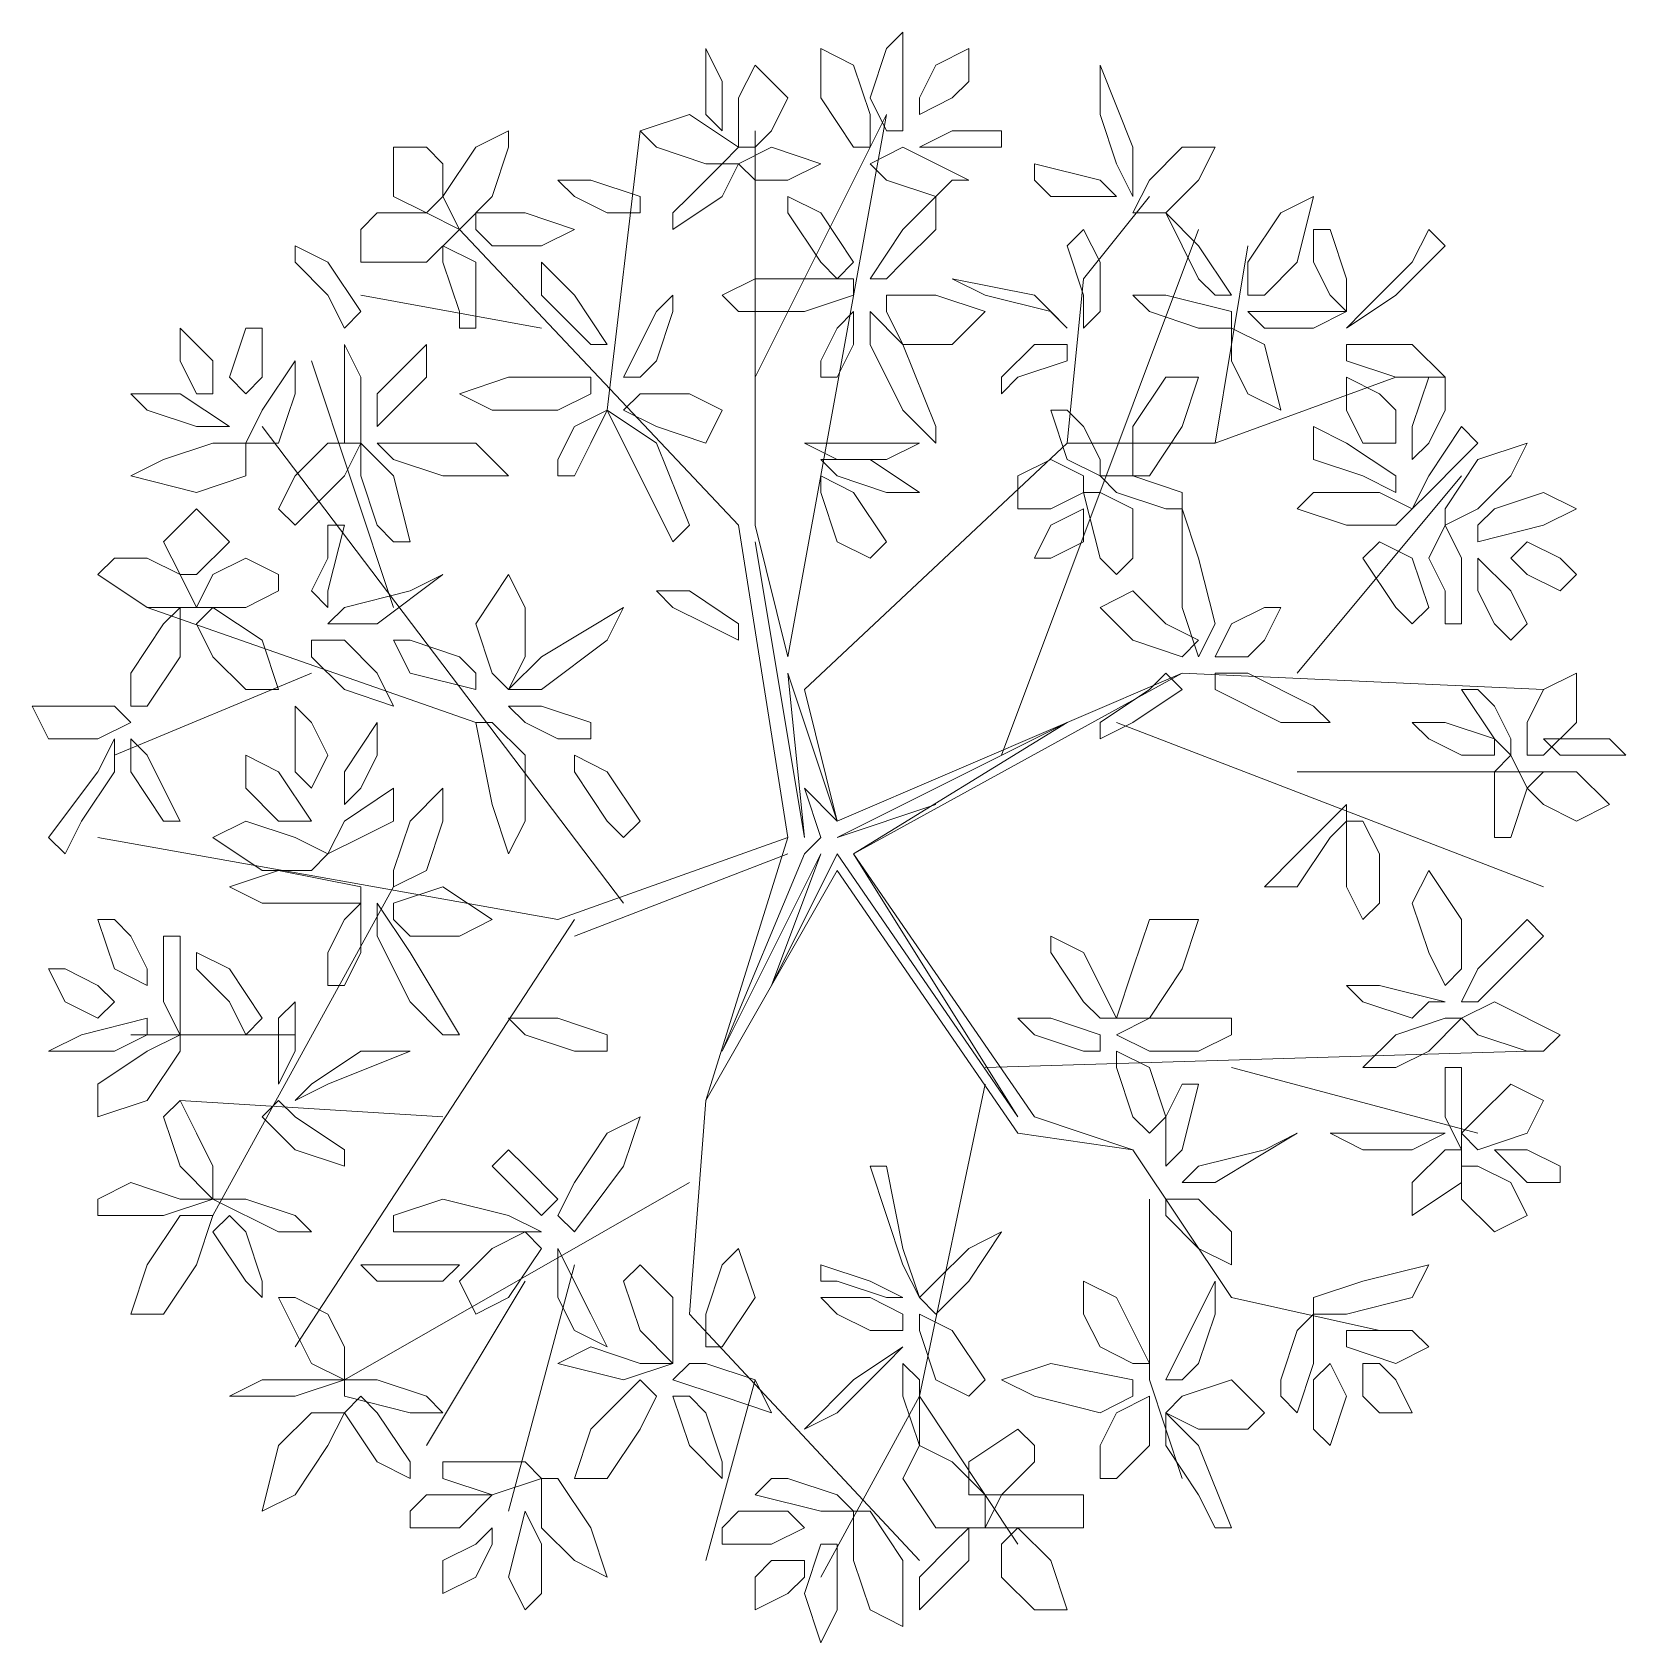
# Model space of a CAD drawing. Header units: millimetres. Extents: x 2364 to 2508, y 1551 to 1771.
# Drawn here: x 2398.605 to 2401.344, y 1622.96 to 1625.728 of the extents above; entities that cross this region are included whole.
import ezdxf

# ---------------------------------------------------------------- set-up
doc = ezdxf.new("R2010")
doc.units = ezdxf.units.MM
doc.layers.add('PDF_0', color=7, linetype='Continuous')

msp = doc.modelspace()

# ---------------------------------------------------------------- linework, layer by layer
at = {"layer": 'PDF_0', "lineweight": 9}
for points in [[(2400.0454, 1625.6148), (2400.0737, 1625.6995), (2400.1019, 1625.7277), (2400.1019, 1625.6712), (2400.1019, 1625.5583), (2400.0737, 1625.5583)], [(2399.7913, 1625.5583), (2399.7913, 1625.643), (2399.763, 1625.6995), (2399.763, 1625.643), (2399.763, 1625.5865)], [(2400.0454, 1625.5301), (2400.0172, 1625.5301), (2399.9607, 1625.6148), (2399.9607, 1625.6995), (2400.0172, 1625.6712), (2400.0454, 1625.5865)], [(2400.1301, 1625.5865), (2400.1301, 1625.6148), (2400.1584, 1625.6712), (2400.2149, 1625.6995), (2400.2149, 1625.643), (2400.1866, 1625.6148)], [(2399.8477, 1625.5301), (2399.8195, 1625.5301), (2399.8195, 1625.6148), (2399.8477, 1625.6712), (2399.9042, 1625.6148), (2399.876, 1625.5583)], [(2400.4408, 1625.5865), (2400.469, 1625.5018), (2400.4973, 1625.4453), (2400.4973, 1625.5301), (2400.4408, 1625.6712), (2400.4408, 1625.643)], [(2399.763, 1625.5018), (2399.6783, 1625.5301), (2399.6501, 1625.5583), (2399.7348, 1625.5865), (2399.8195, 1625.5301), (2399.7913, 1625.5018)], [(2399.4241, 1625.5583), (2399.4241, 1625.5301), (2399.3959, 1625.4453), (2399.3394, 1625.3889), (2399.3112, 1625.4453), (2399.3677, 1625.5301)], [(2400.2431, 1625.5301), (2400.1584, 1625.5301), (2400.1301, 1625.5301), (2400.1866, 1625.5583), (2400.2713, 1625.5583), (2400.2713, 1625.5301)], [(2399.3112, 1625.5018), (2399.3112, 1625.4453), (2399.283, 1625.4171), (2399.2265, 1625.4453), (2399.2265, 1625.5301), (2399.283, 1625.5301)], [(2399.9042, 1625.4736), (2399.9607, 1625.5018), (2399.876, 1625.5301), (2399.8195, 1625.5018), (2399.8477, 1625.4736)], [(2400.1584, 1625.4453), (2400.0737, 1625.4736), (2400.0454, 1625.5018), (2400.1019, 1625.5301), (2400.2149, 1625.4736), (2400.1866, 1625.4736)], [(2400.4973, 1625.4171), (2400.5537, 1625.4171), (2400.6102, 1625.4736), (2400.6385, 1625.5301), (2400.582, 1625.5301), (2400.5255, 1625.4736)], [(2399.7348, 1625.4453), (2399.7913, 1625.5018), (2399.8195, 1625.5018), (2399.7913, 1625.4453), (2399.7065, 1625.3889), (2399.7065, 1625.4171)], [(2400.3561, 1625.4453), (2400.4408, 1625.4453), (2400.469, 1625.4453), (2400.4408, 1625.4736), (2400.3278, 1625.5018), (2400.3278, 1625.4736)], [(2399.5936, 1625.4171), (2399.5371, 1625.4453), (2399.5089, 1625.4736), (2399.5653, 1625.4736), (2399.6501, 1625.4453), (2399.6501, 1625.4171)], [(2399.9607, 1625.3324), (2399.9042, 1625.4171), (2399.9042, 1625.4453), (2399.9607, 1625.4171), (2400.0172, 1625.3324), (2399.9889, 1625.3041)], [(2400.1019, 1625.3324), (2400.1584, 1625.3889), (2400.1584, 1625.4453), (2400.1019, 1625.3889), (2400.0454, 1625.3041), (2400.0737, 1625.3041)], [(2400.6949, 1625.2759), (2400.7232, 1625.2759), (2400.7797, 1625.3324), (2400.8079, 1625.4453), (2400.7514, 1625.4171), (2400.6949, 1625.3324)], [(2399.1982, 1625.4171), (2399.283, 1625.4171), (2399.3394, 1625.3889), (2399.283, 1625.3324), (2399.17, 1625.3324), (2399.17, 1625.3889)], [(2399.3677, 1625.3889), (2399.3677, 1625.4171), (2399.4524, 1625.4171), (2399.5371, 1625.3889), (2399.4806, 1625.3606), (2399.3959, 1625.3606)], [(2400.6102, 1625.3041), (2400.582, 1625.3606), (2400.5537, 1625.4171), (2400.6102, 1625.3606), (2400.6667, 1625.2759), (2400.6385, 1625.2759)], [(2400.4125, 1625.2194), (2400.4408, 1625.2477), (2400.4408, 1625.3324), (2400.4125, 1625.3889), (2400.3843, 1625.3606), (2400.4125, 1625.2759)], [(2400.8079, 1625.3324), (2400.8361, 1625.2759), (2400.8644, 1625.2477), (2400.8644, 1625.3041), (2400.8361, 1625.3889), (2400.8079, 1625.3889)], [(2400.9773, 1625.3324), (2400.8926, 1625.2477), (2400.8644, 1625.2194), (2400.9491, 1625.2759), (2401.0338, 1625.3606), (2401.0056, 1625.3889)], [(2399.1135, 1625.2759), (2399.057, 1625.3324), (2399.057, 1625.3606), (2399.1135, 1625.3324), (2399.17, 1625.2477), (2399.1418, 1625.2194)], [(2399.3394, 1625.2477), (2399.3112, 1625.3324), (2399.3112, 1625.3606), (2399.3677, 1625.3324), (2399.3677, 1625.2194), (2399.3394, 1625.2194)], [(2399.5371, 1625.2194), (2399.4806, 1625.2759), (2399.4806, 1625.3324), (2399.5371, 1625.2759), (2399.5936, 1625.1912), (2399.5653, 1625.1912)], [(2399.9325, 1625.2477), (2399.8195, 1625.2477), (2399.7913, 1625.2759), (2399.8477, 1625.3041), (2400.0172, 1625.3041), (2400.0172, 1625.2759)], [(2400.2431, 1625.2759), (2400.1866, 1625.3041), (2400.3278, 1625.2759), (2400.3843, 1625.2194), (2400.3561, 1625.2477)], [(2399.6783, 1625.1629), (2399.7065, 1625.2477), (2399.7065, 1625.2759), (2399.6783, 1625.2477), (2399.6218, 1625.1347), (2399.6501, 1625.1347)], [(2400.0737, 1625.2477), (2400.0737, 1625.2759), (2400.1584, 1625.2759), (2400.2431, 1625.2477), (2400.1866, 1625.1912), (2400.1019, 1625.1912)], [(2400.6102, 1625.2194), (2400.5255, 1625.2477), (2400.4973, 1625.2759), (2400.5537, 1625.2759), (2400.6667, 1625.2477), (2400.6667, 1625.2194)], [(2399.9607, 1625.1347), (2399.9889, 1625.1347), (2400.0172, 1625.1912), (2400.0172, 1625.2477), (2399.9889, 1625.2194), (2399.9607, 1625.1629)], [(2400.1019, 1625.0782), (2400.0454, 1625.1912), (2400.0454, 1625.2477), (2400.1019, 1625.1912), (2400.1584, 1625.05), (2400.1584, 1625.0217)], [(2400.8079, 1625.2194), (2400.8644, 1625.2477), (2400.7514, 1625.2477), (2400.6949, 1625.2477), (2400.7232, 1625.2194)], [(2398.9158, 1625.1065), (2398.8876, 1625.1065), (2398.8594, 1625.1629), (2398.8594, 1625.2194), (2398.8876, 1625.1912), (2398.9158, 1625.1629)], [(2399.0006, 1625.1912), (2399.0006, 1625.1347), (2398.9723, 1625.1065), (2398.9441, 1625.1347), (2398.9723, 1625.2194), (2399.0006, 1625.2194)], [(2400.6949, 1625.1065), (2400.7514, 1625.0782), (2400.7232, 1625.1912), (2400.6667, 1625.2194), (2400.6667, 1625.1629)], [(2399.1418, 1625.0782), (2399.1418, 1625.1629), (2399.1418, 1625.1912), (2399.17, 1625.1347), (2399.17, 1625.0217), (2399.1418, 1625.0217)], [(2399.1982, 1625.1065), (2399.1982, 1625.05), (2399.283, 1625.1347), (2399.283, 1625.1912), (2399.2547, 1625.1629)], [(2400.2996, 1625.1347), (2400.3843, 1625.1629), (2400.3843, 1625.1912), (2400.3278, 1625.1912), (2400.2713, 1625.1347), (2400.2713, 1625.1065)], [(2400.8644, 1625.1912), (2400.8644, 1625.1629), (2400.9491, 1625.1347), (2401.0338, 1625.1347), (2400.9773, 1625.1912), (2400.9209, 1625.1912)], [(2399.057, 1625.1065), (2399.0288, 1625.0217), (2398.9723, 1625.0217), (2399.0006, 1625.0782), (2399.057, 1625.1629), (2399.057, 1625.1347)], [(2399.5089, 1625.0782), (2399.3959, 1625.0782), (2399.3394, 1625.1065), (2399.4241, 1625.1347), (2399.5653, 1625.1347), (2399.5653, 1625.1065)], [(2400.4973, 1624.9653), (2400.5255, 1624.9653), (2400.582, 1625.05), (2400.6102, 1625.1347), (2400.5537, 1625.1347), (2400.4973, 1625.05)], [(2400.9491, 1625.0217), (2400.8926, 1625.0217), (2400.8644, 1625.0782), (2400.8644, 1625.1347), (2400.9209, 1625.1065), (2400.9491, 1625.0782)], [(2401.0338, 1625.0782), (2401.0056, 1625.0217), (2400.9773, 1624.9935), (2400.9773, 1625.05), (2401.0056, 1625.1347), (2401.0338, 1625.1347)], [(2398.8876, 1625.05), (2398.9441, 1625.05), (2398.8594, 1625.1065), (2398.7746, 1625.1065), (2398.8029, 1625.0782)], [(2399.6218, 1625.0782), (2399.6501, 1625.1065), (2399.7348, 1625.1065), (2399.7913, 1625.0782), (2399.763, 1625.0217), (2399.6783, 1625.05)], [(2399.5089, 1624.9653), (2399.5371, 1624.9653), (2399.5653, 1625.0217), (2399.5936, 1625.0782), (2399.5371, 1625.05), (2399.5089, 1624.9935)], [(2399.6783, 1624.9088), (2399.6218, 1625.0217), (2399.5936, 1625.0782), (2399.6783, 1625.0217), (2399.7348, 1624.8805), (2399.7065, 1624.8523)], [(2400.4125, 1625.05), (2400.4408, 1624.9935), (2400.4408, 1624.9653), (2400.3843, 1624.9935), (2400.3561, 1625.0782), (2400.3843, 1625.0782)], [(2400.8926, 1624.9653), (2400.8079, 1624.9935), (2400.8079, 1625.05), (2400.8644, 1625.0217), (2400.9491, 1624.9653), (2400.9491, 1624.937)], [(2401.062, 1624.9935), (2401.0056, 1624.937), (2400.9773, 1624.9088), (2401.0056, 1624.9653), (2401.062, 1625.05), (2401.0903, 1625.0217)], [(2398.9723, 1625.0217), (2398.9723, 1624.9653), (2398.8876, 1624.937), (2398.7746, 1624.9653), (2398.8311, 1624.9935), (2398.9158, 1625.0217)], [(2399.057, 1624.9653), (2399.1135, 1625.0217), (2399.17, 1625.0217), (2399.1418, 1624.9653), (2399.057, 1624.8805), (2399.0288, 1624.9088)], [(2399.1982, 1624.8805), (2399.17, 1624.9653), (2399.17, 1625.0217), (2399.2265, 1624.9653), (2399.2547, 1624.8523), (2399.2265, 1624.8523)], [(2399.1982, 1625.0217), (2399.2265, 1624.9935), (2399.3112, 1624.9653), (2399.4241, 1624.9653), (2399.3677, 1625.0217), (2399.283, 1625.0217)], [(2400.0737, 1624.9935), (2400.1301, 1625.0217), (2400.0172, 1625.0217), (2399.9325, 1625.0217), (2399.9889, 1624.9935)], [(2401.0338, 1624.8805), (2401.0338, 1624.9088), (2401.0903, 1624.9935), (2401.175, 1625.0217), (2401.1468, 1624.9653), (2401.0903, 1624.9088)], [(2400.0737, 1624.937), (2400.1301, 1624.937), (2400.0454, 1624.9935), (2399.9607, 1624.9935), (2399.9889, 1624.9653)], [(2400.4125, 1624.9653), (2400.4125, 1624.937), (2400.3561, 1624.9088), (2400.2996, 1624.9088), (2400.2996, 1624.9653), (2400.3561, 1624.9935)], [(2399.9889, 1624.8523), (2399.9607, 1624.937), (2399.9607, 1624.9653), (2400.0172, 1624.937), (2400.0737, 1624.8523), (2400.0454, 1624.8241)], [(2400.5537, 1624.9088), (2400.469, 1624.937), (2400.4408, 1624.9653), (2400.4973, 1624.9653), (2400.582, 1624.937), (2400.582, 1624.9088)], [(2400.4973, 1624.9088), (2400.4973, 1624.8241), (2400.469, 1624.7958), (2400.4408, 1624.8241), (2400.4125, 1624.937), (2400.4408, 1624.937)], [(2400.9773, 1624.9088), (2400.9491, 1624.8805), (2400.8644, 1624.8805), (2400.7797, 1624.9088), (2400.8079, 1624.937), (2400.9209, 1624.937)], [(2401.1185, 1624.9088), (2401.2032, 1624.937), (2401.2597, 1624.9088), (2401.2032, 1624.8805), (2401.0903, 1624.8523), (2401.0903, 1624.8805)], [(2398.9441, 1624.8523), (2398.8876, 1624.7958), (2398.8594, 1624.7958), (2398.8311, 1624.8523), (2398.8876, 1624.9088), (2398.9158, 1624.8805)], [(2400.4125, 1624.9088), (2400.3561, 1624.8805), (2400.3278, 1624.8241), (2400.3561, 1624.8241), (2400.4125, 1624.8523)], [(2400.6102, 1624.8241), (2400.582, 1624.9088), (2400.582, 1624.7393), (2400.6102, 1624.6546), (2400.6385, 1624.7111)], [(2399.1135, 1624.8241), (2399.0853, 1624.7676), (2399.1135, 1624.7393), (2399.1135, 1624.7676), (2399.1418, 1624.8805), (2399.1135, 1624.8805)], [(2401.0338, 1624.7676), (2401.0056, 1624.8241), (2401.0338, 1624.8805), (2401.062, 1624.8241), (2401.062, 1624.7111), (2401.0338, 1624.7111)], [(2400.9491, 1624.7393), (2400.8926, 1624.8241), (2400.9209, 1624.8523), (2400.9773, 1624.8241), (2401.0056, 1624.7393), (2400.9773, 1624.7111)], [(2401.1468, 1624.8241), (2401.175, 1624.8523), (2401.2315, 1624.8241), (2401.2597, 1624.7958), (2401.2315, 1624.7676), (2401.175, 1624.7958)], [(2398.8029, 1624.8241), (2398.8594, 1624.7958), (2398.8876, 1624.7393), (2398.8029, 1624.7393), (2398.7182, 1624.7958), (2398.7464, 1624.8241)], [(2399.0288, 1624.7958), (2399.0288, 1624.7676), (2398.9723, 1624.7393), (2398.8876, 1624.7393), (2398.9158, 1624.7958), (2398.9723, 1624.8241)], [(2401.1185, 1624.7111), (2401.0903, 1624.7676), (2401.0903, 1624.8241), (2401.1468, 1624.7676), (2401.175, 1624.7111), (2401.1468, 1624.6829)], [(2399.2547, 1624.7676), (2399.3112, 1624.7958), (2399.1982, 1624.7111), (2399.1135, 1624.7111), (2399.1418, 1624.7393)], [(2399.4241, 1624.5981), (2399.3959, 1624.6264), (2399.3677, 1624.7111), (2399.4241, 1624.7958), (2399.4524, 1624.7393), (2399.4524, 1624.6546)], [(2399.763, 1624.7111), (2399.7065, 1624.7393), (2399.6783, 1624.7676), (2399.7348, 1624.7676), (2399.8195, 1624.7111), (2399.8195, 1624.6829)], [(2400.6102, 1624.6829), (2400.582, 1624.6546), (2400.4973, 1624.6829), (2400.4408, 1624.7393), (2400.4973, 1624.7676), (2400.5537, 1624.7111)], [(2398.7746, 1624.6264), (2398.8311, 1624.7111), (2398.8594, 1624.7393), (2398.8594, 1624.6546), (2398.8029, 1624.5699), (2398.7746, 1624.5699)], [(2398.8876, 1624.7111), (2398.9158, 1624.7393), (2399.0006, 1624.6829), (2399.0288, 1624.5981), (2398.9723, 1624.5981), (2398.9158, 1624.6546)], [(2399.5936, 1624.6829), (2399.6218, 1624.7393), (2399.4806, 1624.6546), (2399.4241, 1624.5981), (2399.4806, 1624.5981)], [(2400.7514, 1624.7393), (2400.7232, 1624.7393), (2400.6667, 1624.7111), (2400.6385, 1624.6546), (2400.6949, 1624.6546), (2400.7232, 1624.6829)], [(2399.0853, 1624.6829), (2399.0853, 1624.6546), (2399.1418, 1624.5981), (2399.2265, 1624.5699), (2399.1982, 1624.6264), (2399.1418, 1624.6829)], [(2399.3394, 1624.6546), (2399.2547, 1624.6829), (2399.2265, 1624.6829), (2399.2547, 1624.6264), (2399.3677, 1624.5981), (2399.3677, 1624.6264)], [(2400.5255, 1624.5981), (2400.4408, 1624.5417), (2400.4408, 1624.5134), (2400.4973, 1624.5417), (2400.582, 1624.5981), (2400.5537, 1624.6264)], [(2400.6949, 1624.6264), (2400.8079, 1624.5699), (2400.8361, 1624.5417), (2400.7514, 1624.5417), (2400.6385, 1624.5981), (2400.6385, 1624.6264)], [(2401.175, 1624.5417), (2401.2032, 1624.5981), (2401.2597, 1624.6264), (2401.2597, 1624.5417), (2401.2032, 1624.4852), (2401.175, 1624.4852)], [(2401.1185, 1624.5699), (2401.1468, 1624.5134), (2401.1468, 1624.4852), (2401.1185, 1624.5134), (2401.062, 1624.5981), (2401.0903, 1624.5981)], [(2398.7746, 1624.5417), (2398.7464, 1624.5699), (2398.6899, 1624.5699), (2398.6052, 1624.5699), (2398.6334, 1624.5134), (2398.7182, 1624.5134)], [(2399.0853, 1624.4287), (2399.057, 1624.4569), (2399.057, 1624.4852), (2399.057, 1624.5699), (2399.0853, 1624.5417), (2399.1135, 1624.4852)], [(2399.5653, 1624.5134), (2399.5653, 1624.5417), (2399.4806, 1624.5699), (2399.4241, 1624.5699), (2399.4524, 1624.5417), (2399.5089, 1624.5134)], [(2399.1982, 1624.4852), (2399.17, 1624.4287), (2399.1418, 1624.4005), (2399.1418, 1624.4569), (2399.1982, 1624.5417), (2399.1982, 1624.5134)], [(2399.4524, 1624.4852), (2399.4524, 1624.3722), (2399.4241, 1624.3157), (2399.3959, 1624.4005), (2399.3677, 1624.5417), (2399.3959, 1624.5417)], [(2401.062, 1624.4852), (2401.0056, 1624.5134), (2400.9773, 1624.5417), (2401.0338, 1624.5417), (2401.1185, 1624.5134), (2401.1185, 1624.4852)], [(2398.6899, 1624.3722), (2398.7464, 1624.4569), (2398.7464, 1624.5134), (2398.7182, 1624.4569), (2398.6334, 1624.344), (2398.6617, 1624.3157)], [(2398.8311, 1624.4287), (2398.8029, 1624.4852), (2398.7746, 1624.5134), (2398.7746, 1624.4569), (2398.8311, 1624.3722), (2398.8594, 1624.3722)], [(2401.2032, 1624.5134), (2401.2315, 1624.4852), (2401.288, 1624.4852), (2401.3444, 1624.4852), (2401.3162, 1624.5134), (2401.2597, 1624.5134)], [(2399.0288, 1624.3722), (2399.0853, 1624.3722), (2399.0288, 1624.4569), (2398.9723, 1624.4852), (2398.9723, 1624.4287)], [(2399.5936, 1624.3722), (2399.5371, 1624.4569), (2399.5371, 1624.4852), (2399.5936, 1624.4569), (2399.6501, 1624.3722), (2399.6218, 1624.344)], [(2401.1185, 1624.3722), (2401.1185, 1624.4569), (2401.1468, 1624.4852), (2401.175, 1624.4287), (2401.1468, 1624.344), (2401.1185, 1624.344)], [(2401.175, 1624.4287), (2401.2032, 1624.4569), (2401.2597, 1624.4569), (2401.3162, 1624.4005), (2401.2597, 1624.3722), (2401.2032, 1624.4005)], [(2399.2265, 1624.3722), (2399.2265, 1624.4287), (2399.1418, 1624.3722), (2399.1135, 1624.3157), (2399.17, 1624.344)], [(2399.283, 1624.2875), (2399.3112, 1624.3722), (2399.3112, 1624.4287), (2399.2547, 1624.3722), (2399.2265, 1624.2875), (2399.2265, 1624.2593)], [(2400.8361, 1624.344), (2400.7797, 1624.2593), (2400.7232, 1624.2593), (2400.7797, 1624.3157), (2400.8644, 1624.4005), (2400.8644, 1624.3722)], [(2399.1135, 1624.3157), (2399.0853, 1624.2875), (2399.0006, 1624.2875), (2398.9158, 1624.344), (2398.9723, 1624.3722), (2399.057, 1624.344)], [(2400.9209, 1624.3157), (2400.9209, 1624.231), (2400.8926, 1624.2028), (2400.8644, 1624.2593), (2400.8644, 1624.3722), (2400.8926, 1624.3722)], [(2399.1135, 1624.231), (2399.0006, 1624.231), (2398.9441, 1624.2593), (2399.0288, 1624.2875), (2399.17, 1624.2593), (2399.17, 1624.231)], [(2401.0338, 1624.0898), (2401.062, 1624.1181), (2401.062, 1624.2028), (2401.0056, 1624.2875), (2400.9773, 1624.231), (2401.0056, 1624.1463)], [(2399.2265, 1624.2028), (2399.2265, 1624.231), (2399.3112, 1624.2593), (2399.3959, 1624.2028), (2399.3394, 1624.1745), (2399.2547, 1624.1745)], [(2399.1135, 1624.0898), (2399.1418, 1624.0898), (2399.17, 1624.1463), (2399.17, 1624.231), (2399.1418, 1624.2028), (2399.1135, 1624.1463)], [(2399.2547, 1624.0616), (2399.1982, 1624.1745), (2399.1982, 1624.231), (2399.2547, 1624.1463), (2399.3394, 1624.0051), (2399.3112, 1624.0051)], [(2398.7746, 1624.1745), (2398.8029, 1624.1181), (2398.8029, 1624.0898), (2398.7464, 1624.1181), (2398.7182, 1624.2028), (2398.7464, 1624.2028)], [(2400.469, 1624.0333), (2400.5255, 1624.0333), (2400.582, 1624.1181), (2400.6102, 1624.2028), (2400.5255, 1624.2028), (2400.4973, 1624.1181)], [(2401.175, 1624.1463), (2401.0903, 1624.0616), (2401.062, 1624.0616), (2401.0903, 1624.1181), (2401.175, 1624.2028), (2401.2032, 1624.1745)], [(2398.8594, 1624.1181), (2398.8594, 1624.0616), (2398.8594, 1624.0051), (2398.8311, 1624.0616), (2398.8311, 1624.1745), (2398.8594, 1624.1745)], [(2400.4125, 1624.0616), (2400.3561, 1624.1463), (2400.3561, 1624.1745), (2400.4125, 1624.1463), (2400.469, 1624.0333), (2400.4408, 1624.0333)], [(2398.9441, 1624.0616), (2398.8876, 1624.1181), (2398.8876, 1624.1463), (2398.9441, 1624.1181), (2399.0006, 1624.0333), (2398.9723, 1624.0051)], [(2398.7464, 1624.0616), (2398.7182, 1624.0333), (2398.6617, 1624.0616), (2398.6334, 1624.1181), (2398.6617, 1624.1181), (2398.7182, 1624.0898)], [(2400.9773, 1624.0333), (2400.8926, 1624.0616), (2400.8644, 1624.0898), (2400.9209, 1624.0898), (2401.0338, 1624.0616), (2401.0056, 1624.0616)], [(2399.0288, 1624.0333), (2399.057, 1624.0616), (2399.057, 1623.9769), (2399.0288, 1623.9204), (2399.0288, 1623.9486)], [(2401.175, 1623.9769), (2401.0903, 1624.0051), (2401.062, 1624.0333), (2401.1185, 1624.0616), (2401.2315, 1624.0051), (2401.2032, 1623.9769)], [(2398.7464, 1623.9769), (2398.6617, 1623.9769), (2398.6334, 1623.9769), (2398.6899, 1624.0051), (2398.8029, 1624.0333), (2398.8029, 1624.0051)], [(2399.5371, 1623.9769), (2399.4524, 1624.0051), (2399.4241, 1624.0333), (2399.5089, 1624.0333), (2399.5936, 1624.0051), (2399.5936, 1623.9769)], [(2400.4125, 1623.9769), (2400.3278, 1624.0051), (2400.2996, 1624.0333), (2400.3561, 1624.0333), (2400.4408, 1624.0051), (2400.4408, 1623.9769)], [(2400.6102, 1623.9769), (2400.5255, 1623.9769), (2400.469, 1624.0051), (2400.5255, 1624.0333), (2400.6667, 1624.0333), (2400.6667, 1624.0051)], [(2401.0056, 1623.9769), (2400.9491, 1623.9486), (2400.8926, 1623.9486), (2400.9491, 1624.0051), (2401.0338, 1624.0333), (2401.062, 1624.0333)], [(2398.8594, 1624.0051), (2398.8594, 1623.9769), (2398.8029, 1623.8922), (2398.7182, 1623.8639), (2398.7182, 1623.9204), (2398.8029, 1623.9769)], [(2399.17, 1623.9769), (2399.0853, 1623.9204), (2399.057, 1623.8922), (2399.1135, 1623.9204), (2399.2547, 1623.9769), (2399.2265, 1623.9769)], [(2400.4973, 1623.8639), (2400.469, 1623.9486), (2400.469, 1623.9769), (2400.5255, 1623.9486), (2400.5537, 1623.8639), (2400.5255, 1623.8357)], [(2401.062, 1623.9204), (2401.062, 1623.8639), (2401.062, 1623.8074), (2401.0338, 1623.8639), (2401.0338, 1623.9486), (2401.062, 1623.9486)], [(2400.5537, 1623.8639), (2400.5537, 1623.8074), (2400.5537, 1623.7792), (2400.582, 1623.8074), (2400.6102, 1623.9204), (2400.582, 1623.9204)], [(2401.0903, 1623.8639), (2401.1468, 1623.9204), (2401.2032, 1623.8922), (2401.175, 1623.8357), (2401.0903, 1623.8074), (2401.062, 1623.8357)], [(2398.8876, 1623.8357), (2398.9158, 1623.7792), (2398.9158, 1623.7227), (2398.8594, 1623.7792), (2398.8311, 1623.8639), (2398.8594, 1623.8922)], [(2399.0288, 1623.8922), (2399.0006, 1623.8639), (2399.057, 1623.8074), (2399.1418, 1623.7792), (2399.1418, 1623.8074), (2399.057, 1623.8639)], [(2399.5371, 1623.751), (2399.5936, 1623.8357), (2399.6501, 1623.8639), (2399.6218, 1623.7792), (2399.5371, 1623.6662), (2399.5089, 1623.6945)], [(2400.7232, 1623.8074), (2400.7797, 1623.8357), (2400.6385, 1623.751), (2400.582, 1623.751), (2400.6102, 1623.7792)], [(2400.9773, 1623.8074), (2401.0338, 1623.8357), (2400.9209, 1623.8357), (2400.8361, 1623.8357), (2400.8926, 1623.8074)], [(2399.4241, 1623.8074), (2399.3959, 1623.7792), (2399.4524, 1623.7227), (2399.4806, 1623.6945), (2399.5089, 1623.7227), (2399.4524, 1623.7792)], [(2400.9773, 1623.751), (2400.9773, 1623.6945), (2401.062, 1623.751), (2401.062, 1623.8074), (2401.0338, 1623.8074)], [(2401.1185, 1623.8074), (2401.175, 1623.751), (2401.2315, 1623.751), (2401.2315, 1623.7792), (2401.175, 1623.8074)], [(2400.0737, 1623.6945), (2400.1019, 1623.6098), (2400.1301, 1623.5533), (2400.1019, 1623.638), (2400.0737, 1623.7792), (2400.0454, 1623.7792)], [(2401.062, 1623.7792), (2401.0903, 1623.7792), (2401.1468, 1623.751), (2401.175, 1623.6945), (2401.1185, 1623.6662), (2401.062, 1623.7227)], [(2398.7746, 1623.751), (2398.8594, 1623.7227), (2398.9158, 1623.7227), (2398.8311, 1623.6945), (2398.7182, 1623.6945), (2398.7182, 1623.7227)], [(2398.9723, 1623.7227), (2399.057, 1623.6945), (2399.0853, 1623.6662), (2399.0288, 1623.6662), (2398.9158, 1623.7227), (2398.9441, 1623.7227)], [(2399.3112, 1623.7227), (2399.4241, 1623.6945), (2399.4806, 1623.6662), (2399.3959, 1623.6662), (2399.2265, 1623.6662), (2399.2265, 1623.6945)], [(2400.5537, 1623.7227), (2400.5537, 1623.6945), (2400.6102, 1623.638), (2400.6667, 1623.6098), (2400.6667, 1623.6662), (2400.6102, 1623.7227)], [(2398.9158, 1623.6945), (2398.8594, 1623.6945), (2398.8029, 1623.6098), (2398.7746, 1623.525), (2398.8311, 1623.525), (2398.8876, 1623.6098)], [(2398.9723, 1623.6662), (2399.0006, 1623.5815), (2399.0006, 1623.5533), (2398.9723, 1623.5815), (2398.9158, 1623.6662), (2398.9441, 1623.6945)], [(2399.4524, 1623.6662), (2399.4806, 1623.638), (2399.4241, 1623.5533), (2399.3677, 1623.525), (2399.3394, 1623.5815), (2399.3959, 1623.638)], [(2400.1301, 1623.5533), (2400.1584, 1623.525), (2400.2149, 1623.5815), (2400.2713, 1623.6662), (2400.2149, 1623.638), (2400.1584, 1623.5815)], [(2399.5089, 1623.5533), (2399.5371, 1623.4968), (2399.5936, 1623.4686), (2399.5653, 1623.525), (2399.5089, 1623.638), (2399.5089, 1623.6098)], [(2399.763, 1623.525), (2399.7913, 1623.6098), (2399.8195, 1623.638), (2399.8477, 1623.5533), (2399.7913, 1623.4686), (2399.763, 1623.4686)], [(2399.3112, 1623.5815), (2399.3394, 1623.6098), (2399.2265, 1623.6098), (2399.17, 1623.6098), (2399.1982, 1623.5815)], [(2399.7065, 1623.5533), (2399.7065, 1623.4968), (2399.7065, 1623.4403), (2399.6501, 1623.4968), (2399.6218, 1623.5815), (2399.6501, 1623.6098)], [(2399.9889, 1623.5815), (2400.0737, 1623.5533), (2400.1019, 1623.5533), (2400.0454, 1623.5815), (2399.9607, 1623.6098), (2399.9607, 1623.5815)], [(2400.8079, 1623.525), (2400.8079, 1623.5533), (2400.8926, 1623.5815), (2401.0056, 1623.6098), (2400.9773, 1623.5533), (2400.8644, 1623.525)], [(2400.4408, 1623.4686), (2400.4125, 1623.525), (2400.4125, 1623.5815), (2400.469, 1623.5533), (2400.5255, 1623.4403), (2400.4973, 1623.4403)], [(2400.6102, 1623.4403), (2400.6385, 1623.525), (2400.6385, 1623.5815), (2400.6102, 1623.525), (2400.5537, 1623.4121), (2400.582, 1623.4121)], [(2399.1135, 1623.525), (2399.1418, 1623.4686), (2399.1418, 1623.4121), (2399.0853, 1623.4403), (2399.0288, 1623.5533), (2399.057, 1623.5533)], [(2400.1019, 1623.4968), (2400.1019, 1623.525), (2400.0454, 1623.5533), (2399.9607, 1623.5533), (2399.9889, 1623.525), (2400.0454, 1623.4968)], [(2400.1584, 1623.4121), (2400.1301, 1623.4968), (2400.1301, 1623.525), (2400.1866, 1623.4968), (2400.2431, 1623.4121), (2400.2149, 1623.3838)], [(2400.7514, 1623.4121), (2400.7797, 1623.4968), (2400.8079, 1623.525), (2400.8079, 1623.4403), (2400.7797, 1623.3556), (2400.7514, 1623.3838)], [(2400.8926, 1623.4968), (2400.9773, 1623.4968), (2401.0056, 1623.4686), (2400.9491, 1623.4403), (2400.8644, 1623.4686), (2400.8644, 1623.4968)], [(2399.5653, 1623.4686), (2399.5089, 1623.4403), (2399.6218, 1623.4121), (2399.7065, 1623.4403), (2399.6501, 1623.4403)], [(2399.9889, 1623.3556), (2399.9325, 1623.3274), (2400.0172, 1623.4121), (2400.1019, 1623.4686), (2400.0737, 1623.4403)], [(2399.763, 1623.4403), (2399.8477, 1623.4121), (2399.876, 1623.3556), (2399.7913, 1623.3838), (2399.7065, 1623.4121), (2399.7348, 1623.4403)], [(2400.1301, 1623.3556), (2400.1301, 1623.2991), (2400.1019, 1623.3838), (2400.1019, 1623.4403), (2400.1301, 1623.4121)], [(2400.4408, 1623.3556), (2400.3278, 1623.3838), (2400.2713, 1623.4121), (2400.3561, 1623.4403), (2400.4973, 1623.4121), (2400.4973, 1623.3838)], [(2400.8079, 1623.3274), (2400.8361, 1623.2991), (2400.8644, 1623.3838), (2400.8361, 1623.4403), (2400.8079, 1623.4121)], [(2400.8926, 1623.4403), (2400.9209, 1623.4403), (2400.9491, 1623.4121), (2400.9773, 1623.3556), (2400.9209, 1623.3556), (2400.8926, 1623.3838)], [(2399.0006, 1623.4121), (2398.9441, 1623.3838), (2399.057, 1623.3838), (2399.1418, 1623.4121), (2399.0853, 1623.4121)], [(2399.1982, 1623.4121), (2399.283, 1623.3838), (2399.3112, 1623.3556), (2399.2547, 1623.3556), (2399.1418, 1623.3838), (2399.1418, 1623.4121)], [(2399.6783, 1623.3838), (2399.6501, 1623.4121), (2399.5653, 1623.3274), (2399.5371, 1623.2426), (2399.5936, 1623.2426), (2399.6501, 1623.3274)], [(2400.5537, 1623.3556), (2400.582, 1623.3838), (2400.6667, 1623.4121), (2400.7232, 1623.3556), (2400.6949, 1623.3274), (2400.6102, 1623.3274)], [(2399.1982, 1623.3556), (2399.2547, 1623.2709), (2399.2547, 1623.2426), (2399.1982, 1623.2709), (2399.1418, 1623.3556), (2399.17, 1623.3838)], [(2399.763, 1623.3556), (2399.7913, 1623.2709), (2399.7913, 1623.2426), (2399.7348, 1623.2991), (2399.7065, 1623.3838), (2399.7348, 1623.3838)], [(2400.4408, 1623.2426), (2400.469, 1623.2426), (2400.5255, 1623.2991), (2400.5255, 1623.3838), (2400.469, 1623.3556), (2400.4408, 1623.2991)], [(2399.1418, 1623.3556), (2399.0853, 1623.3556), (2399.0288, 1623.2991), (2399.0006, 1623.1862), (2399.057, 1623.2144), (2399.1135, 1623.2991)], [(2400.6102, 1623.2144), (2400.5537, 1623.2991), (2400.5537, 1623.3556), (2400.6102, 1623.2991), (2400.6667, 1623.1579), (2400.6385, 1623.1579)], [(2400.3278, 1623.2709), (2400.2713, 1623.2144), (2400.2149, 1623.2144), (2400.2149, 1623.2709), (2400.2996, 1623.3274), (2400.3278, 1623.2991)], [(2400.1866, 1623.2709), (2400.2431, 1623.2144), (2400.2431, 1623.1579), (2400.1584, 1623.1579), (2400.1019, 1623.2426), (2400.1301, 1623.2991)], [(2399.3677, 1623.2709), (2399.4524, 1623.2709), (2399.4806, 1623.2426), (2399.3959, 1623.2144), (2399.3112, 1623.2426), (2399.3112, 1623.2709)], [(2399.4806, 1623.2426), (2399.5089, 1623.2426), (2399.5653, 1623.1579), (2399.5936, 1623.0732), (2399.5371, 1623.1014), (2399.4806, 1623.1579)], [(2399.9042, 1623.2426), (2399.9889, 1623.2144), (2400.0172, 1623.1862), (2399.9607, 1623.1862), (2399.8477, 1623.2144), (2399.876, 1623.2426)], [(2399.283, 1623.2144), (2399.3677, 1623.2144), (2399.3959, 1623.2144), (2399.3394, 1623.1579), (2399.2547, 1623.1579), (2399.2547, 1623.1862)], [(2400.4125, 1623.2144), (2400.4125, 1623.1579), (2400.3278, 1623.1579), (2400.2431, 1623.1579), (2400.2713, 1623.2144), (2400.3561, 1623.2144)], [(2399.4806, 1623.1297), (2399.4524, 1623.1862), (2399.4241, 1623.0732), (2399.4524, 1623.0167), (2399.4806, 1623.045)], [(2399.8195, 1623.1862), (2399.9042, 1623.1862), (2399.9325, 1623.1579), (2399.876, 1623.1297), (2399.7913, 1623.1297), (2399.7913, 1623.1579)], [(2400.0172, 1623.1862), (2400.0454, 1623.1862), (2400.1019, 1623.1014), (2400.1019, 1622.9885), (2400.0454, 1623.0167), (2400.0172, 1623.1014)], [(2399.3959, 1623.1579), (2399.3959, 1623.1297), (2399.3677, 1623.0732), (2399.3112, 1623.045), (2399.3112, 1623.1014), (2399.3677, 1623.1297)], [(2400.1301, 1623.0732), (2400.1301, 1623.0167), (2400.2149, 1623.1014), (2400.2149, 1623.1579), (2400.1866, 1623.1297)], [(2400.2713, 1623.1297), (2400.2996, 1623.1579), (2400.3561, 1623.1014), (2400.3843, 1623.0167), (2400.3278, 1623.0167), (2400.2713, 1623.0732)], [(2399.9889, 1623.0732), (2399.9889, 1623.0167), (2399.9607, 1622.9602), (2399.9325, 1623.045), (2399.9607, 1623.1297), (2399.9889, 1623.1297)], [(2399.9325, 1623.1014), (2399.9325, 1623.0732), (2399.9042, 1623.045), (2399.8477, 1623.0167), (2399.8477, 1623.0732), (2399.876, 1623.1014)]]:
    msp.add_lwpolyline(points, close=True, dxfattribs=at)
for points in [[(2399.8477, 1625.1347), (2400.0737, 1625.5865), (2399.9042, 1624.6546), (2399.8477, 1624.8805), (2399.8477, 1625.5583)], [(2399.5936, 1625.0782), (2399.6501, 1625.5583)], [(2400.6949, 1625.3606), (2400.6385, 1625.0217), (2400.3843, 1625.0217), (2400.4125, 1625.3041), (2400.5255, 1625.4453)], [(2399.9042, 1624.344), (2399.8195, 1624.8805), (2399.3394, 1625.3889)], [(2400.2713, 1624.4852), (2400.6102, 1625.3889)], [(2399.4806, 1625.2194), (2399.17, 1625.2759)], [(2399.2265, 1624.7393), (2399.0853, 1625.1629)], [(2400.6385, 1625.0217), (2400.9491, 1625.1347)], [(2399.6218, 1624.231), (2399.0006, 1625.05)], [(2400.3843, 1625.0217), (2399.9325, 1624.5981), (2399.9889, 1624.3722), (2400.582, 1624.6264), (2400.0172, 1624.3157), (2400.3843, 1624.5417), (2399.9889, 1624.344)], [(2400.7797, 1624.6264), (2401.062, 1624.9653)], [(2399.8477, 1624.8523), (2399.9325, 1624.344), (2399.9042, 1624.6264), (2399.9889, 1624.3722), (2399.9325, 1624.4287), (2399.9607, 1624.344), (2399.9325, 1624.3157), (2399.7913, 1623.9769), (2399.9607, 1624.3157), (2399.876, 1624.0898), (2399.9889, 1624.3157), (2400.2996, 1623.8639), (2400.0172, 1624.3157), (2400.3278, 1623.8639), (2400.4973, 1623.8074)], [(2399.3677, 1624.5417), (2398.8029, 1624.7393)], [(2399.0853, 1624.6264), (2398.7464, 1624.4852)], [(2400.582, 1624.6264), (2401.2032, 1624.5981)], [(2400.469, 1624.5417), (2401.2032, 1624.2593)], [(2400.7797, 1624.4569), (2401.2032, 1624.4569)], [(2399.9889, 1624.344), (2400.1584, 1624.4005), (2399.9889, 1624.344)], [(2400.9209, 1623.4968), (2400.6667, 1623.5533), (2400.4973, 1623.8074), (2400.2996, 1623.8357), (2399.9889, 1624.2875), (2399.763, 1623.8922), (2399.9042, 1624.344), (2399.5089, 1624.2028), (2398.7182, 1624.344)], [(2399.9042, 1624.3157), (2399.5371, 1624.1745)], [(2399.2265, 1624.2593), (2398.9158, 1623.6945)], [(2399.5371, 1624.2028), (2399.057, 1623.4686)], [(2399.057, 1624.0051), (2398.7746, 1624.0051)], [(2400.2431, 1623.9486), (2401.175, 1623.9769)], [(2400.6667, 1623.9486), (2401.0903, 1623.8357)], [(2400.2431, 1623.9204), (2400.1301, 1623.3838)], [(2399.3112, 1623.8639), (2398.8594, 1623.8922)], [(2399.763, 1623.8922), (2399.7348, 1623.525), (2400.1301, 1623.1014)], [(2399.7348, 1623.751), (2399.1418, 1623.4121)], [(2400.5255, 1623.7227), (2400.5255, 1623.4121), (2400.582, 1623.2426)], [(2399.5371, 1623.6098), (2399.4241, 1623.1862)], [(2399.4524, 1623.5815), (2399.283, 1623.2991)], [(2399.8477, 1623.4121), (2399.763, 1623.1014)], [(2400.2996, 1623.1297), (2400.1301, 1623.3838), (2399.9607, 1623.0732)]]:
    msp.add_lwpolyline(points, dxfattribs=at)

doc.saveas('drawing.dxf')
